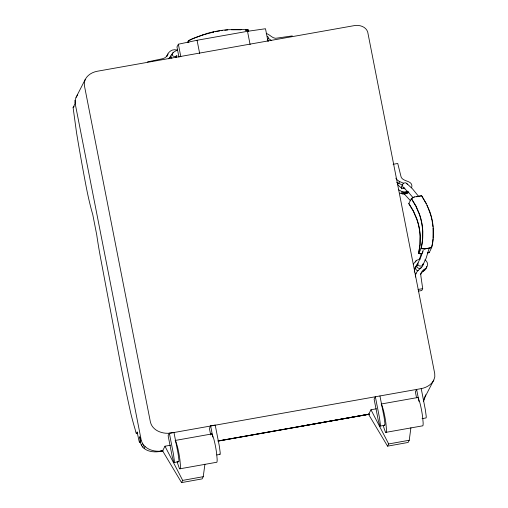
<?xml version="1.0" encoding="UTF-8"?>
<svg xmlns="http://www.w3.org/2000/svg" width="508" height="508" viewBox="0 0 508 508"><rect width="100%" height="100%" fill="white"/><g stroke="black" fill="none" stroke-linecap="round" stroke-linejoin="round"><path stroke-width="0.76" d="M433.108 237.731L433.07 227.952M170.402 445.237L164.979 446.215L162.598 450.856C154.261 452.507 143.275 449.078 141.173 439.915L75.171 103.505L75.101 100.413L76.067 97.346L85.281 79.381C87.592 74.867 92.405 72.142 97.269 71.253L354.216 25.635C359.385 24.638 366.077 26.613 367.728 32.137L434.727 373.628L434.804 376.873L433.788 380.092L423.685 399.58M414.268 272.148L415.08 267.83L417.341 264.058M432.549 242.754L433.045 238.811M432.479 243.319L431.603 247.714L424.39 248.996L421.094 248.596L422.497 239.96L422.669 231.28A61.97 60.827 27.1 0 0 419.335 214.3L415.881 206.261L411.302 198.691L414.344 196.952L421.564 195.669L426.307 203.537L429.889 211.88A64.503 63.309 27.1 0 1 433.349 229.502C433.407 237.363 433.476 245.853 429.05 252.692L427.609 252.946M162.598 450.856L181.559 482.6L202.114 478.892L203.244 476.688L204.921 464.179M376.403 408.788L370.98 409.765L368.598 414.414L387.56 446.157L408.115 442.449L409.238 440.245L410.915 427.736M411.721 187.503C413.468 179.584 401.72 182.55 400.818 175.838L397.751 163.474L393.109 164.3M426.656 266.484C426.682 270.593 421.684 271.101 420.338 274.441M421.176 253.892L418.541 253.575L419.945 244.939L420.116 236.258A61.97 60.827 27.1 0 0 416.782 219.278L413.334 211.239L408.75 203.67L411.423 198.45L414.344 196.952M418.541 253.575C422.872 246.939 422.859 238.69 422.789 231.045A61.97 60.827 27.1 0 0 419.462 214.065L416.008 206.026L411.423 198.45M423.253 250.05L420.973 256.718L417.83 263.366L418.04 264.947L419.627 266.046L421.665 266.027L422.967 264.903L426.129 258.197L429.216 248.145M422.967 264.903L423.005 263.843M425.59 394.837L424.58 398.056M139.954 442.303L140.03 441.973A7.169 0.838 79.9 0 0 139.649 436.753L140.818 440.62L139.833 442.443A7.169 0.838 79.9 0 1 139.059 441.065L137.084 431.857A12.383 1.448 79.9 0 1 136.1 433.146A7.131 0.832 79.9 0 1 135.223 429.673A80.531 9.423 79.9 0 1 130.861 413.677A259.982 30.429 79.9 0 1 120.98 366.255L100.368 256.864A67.532 7.906 79.9 0 1 96.73 234.842L92.748 214.528A51.492 6.026 79.9 0 1 85.903 185.287A260.687 30.512 79.9 0 1 76.537 132.696L73.095 107.556L75.171 103.505M171.888 58.268L171.006 57.461L170.967 55.842M176.238 56.534L175.717 57.588M424.771 398.374L423.526 401.257M169.704 58.528L170.301 57.309M166.764 56.547C167.78 52.076 172.237 48.476 176.936 50.102M419.519 259.055L421.297 253.873M85.281 79.381L84.315 82.448L84.385 85.541L150.387 421.951C152.489 431.114 163.474 434.55 171.806 432.899L421.208 388.62C426.314 387.687 431.362 384.829 433.788 380.092M176.079 57.258L176.549 56.134M166.98 55.924L167.951 54.026C167.157 56.744 164.446 58.426 161.785 58.896L147.447 61.932M267.964 41.294L265.5 28.74L247.51 31.312L197.066 40.265L178.371 44.209L176.968 46.952L178.994 57.29M187.623 42.227L188.436 40.64L193.002 38.487L207.461 33.325A109.779 107.753 27.1 0 1 227.851 29.705L243.294 29.553L248.368 29.997L248.641 31.382M245.351 29.985L248.368 29.997M163.131 450.863C155.778 452.685 146.088 452.584 141.503 445.503L142.532 443.49M142.653 447.078L143.662 445.116M144.107 448.469L145.066 446.595M169.355 433.203L168.116 435.616L172.244 456.66L173.749 462.134A6.953 0.813 79.9 0 0 174.365 460.934L173.482 454.254L169.355 433.203L173.939 432.391L178.067 453.441L178.949 460.115A6.953 0.813 79.9 0 1 178.333 461.321M181.559 482.6L182.689 480.397L203.244 476.688M209.696 427.685L210.623 425.882L215.208 425.063L219.335 446.113L220.218 452.787A6.953 0.813 79.9 0 1 219.602 453.993M398.723 183.471L399.694 181.578M401.212 193.669L402.184 191.77L404.393 192.107L407.721 191.541L406.749 193.434L405.67 193.764L402.298 193.904L399.86 193.015M402.298 193.904L403.269 192.011M403.422 194.005L404.393 192.107M404.552 193.954L405.524 192.062M405.67 193.764L406.641 191.872M406.749 193.434L407.765 192.976L408.413 191.713M421.564 195.669L424.199 200.209M415.461 262.001L416.109 260.737L417.03 260.14L420.23 259.112M422.307 253.054L422.999 251.701M424.39 248.996L431.724 247.479M414.515 268.815L416.547 265.189M423.507 271.164L424.478 269.265C428.288 267.621 428.714 261.747 424.84 259.912M424.478 269.265C422.046 270.51 420.313 273.298 420.878 276.06L422.707 288.646L421.735 290.544L418.643 291.09M387.56 446.157L388.684 443.954L409.238 440.245M416.255 266.535C414.915 268.027 415.912 270.739 418.02 270.65M76.067 97.346L77.641 94.971M417.189 264.719C415.277 267.138 419.189 269.659 421.176 267.818M417.83 263.366L418.122 262.903M415.233 274.745L416.128 273.533M168.713 58.864L171.818 54.439M169.386 58.395L170.847 56.337M415.576 267.087L417.576 265.138M176.949 55.353C176.022 56.833 173.749 56.706 172.529 55.664C170.104 52.603 176.606 51.225 177.749 49.403M413.309 264.096L416.109 260.737M267.468 39.63C268.757 38.951 268.853 36.862 267.265 36.506M73.095 107.556L74.181 106.648M172.098 54.185L172.422 53.969M407.765 192.976L408.8 192.291M402.831 185.141C401.364 185.668 400.666 187.712 401.86 188.862M192.227 39.027L188.316 40.875L188.589 42.259M192.805 38.754L197.587 36.779M172.777 53.029L173.342 52.794M197.523 36.805L202.413 35.058M202.362 35.071L213.811 32.004L212.344 32.302M160.014 451.415L162.636 450.78L160.141 451.168M298.45 426.745L369.246 414.128M416.389 196.806L417.83 196.545M419.278 196.291L420.719 196.037M427.73 252.711L429.177 252.451L427.857 252.292M418.065 289.471L422.707 288.646M211.792 433.953L175.108 440.468A13.906 1.626 79.9 0 1 175.685 441.287L177.146 445.541A14.726 1.721 79.9 0 1 179.895 459.569L180.454 465.588A13.906 1.626 79.9 0 1 179.216 468.001L177.756 463.747A14.726 1.721 79.9 0 1 177.127 461.264M381.108 404.025L417.792 397.51M217.97 440.957L369.17 414.115M218.027 441.02L369.221 414.179M218.484 441.046L368.935 414.357M174.034 462.547L178.619 461.734M216.833 454.946L219.888 454.406M380.035 426.104L384.62 425.285M422.065 418.636L425.888 417.963A6.953 0.813 79.9 0 0 426.218 416.344L425.336 409.67L421.208 388.62M179.788 468.82L216.471 462.305A13.906 1.626 79.9 0 0 217.138 459.08L216.579 453.06A14.726 1.721 79.9 0 0 213.83 439.026L212.369 434.772A13.906 1.626 79.9 0 0 211.379 434.099M385.788 432.378L422.472 425.863A13.906 1.626 79.9 0 0 423.132 422.637L422.58 416.617A14.726 1.721 79.9 0 0 419.824 402.584L418.363 398.329A13.906 1.626 79.9 0 0 417.379 397.656M217.443 31.274L219.646 30.931M221.107 30.709L222.587 30.48M292.271 35.916L277.749 38.005C272.853 39.605 270.262 34.474 266.217 33.465M224.784 30.251L227.762 29.94M405.003 188.455C401.745 189.109 399.091 186.315 397.3 183.94M231.419 29.731L241.059 29.712M232.899 29.648L240.976 29.705M245.396 29.985L248.247 30.239M421.215 248.361L424.51 248.755M421.957 253.733L418.662 253.333L420.065 244.704L420.237 236.017A61.97 60.827 27.1 0 0 416.909 219.037L413.455 211.004L408.87 203.429M404.565 188.004L402.838 186.95L402.349 184.976L403.377 183.236L405.327 182.753L406.578 183.305L412.547 188.919L418.802 196.609M403.657 183.305L398.97 181.261L396.621 179.387M402.679 185.204L396.704 182.334M402.184 191.77L398.297 189.598M268.237 38.297L271.278 40.354M267.265 40.195L268.478 41.015M403.32 187.452L408.292 192.132L412.953 197.568M404.152 193.846L410.521 200.787M406.578 183.305L407.391 184.417M424.529 200.793L426.187 203.771M395.853 178.156L396.196 178.791M370.98 409.765L388.684 443.954M164.979 446.215L182.689 480.397M141.503 445.503L140.157 441.897M426.923 205.334L427.812 207.22M428.111 207.848L430.301 213.836M381.679 404.844L383.14 409.099A14.726 1.721 79.9 0 1 385.896 423.126L386.448 429.146A13.906 1.626 79.9 0 1 385.216 431.559L383.756 427.298A14.726 1.721 79.9 0 1 383.28 425.469M430.479 214.414L430.892 215.748M75.006 101.968L75.482 103.676M431.101 216.414L431.952 220.085M418.96 401.371L416.624 389.433L415.385 391.846L416.547 397.777M379.94 395.948L384.067 416.992L384.95 423.672A6.953 0.813 79.9 0 1 384.334 424.879M247.51 31.312L250.114 44.602M197.066 40.265L199.676 53.556M188.436 40.64L188.843 42.71M178.371 44.209L180.835 56.763M210.623 425.882L212.814 437.051M209.385 428.288L210.693 434.962M75.101 100.413L75.419 102.051M432.124 220.815L432.956 226.663M415.468 277.019C414.528 272.351 419.595 269.5 422.212 266.643L422.929 264.973A2.108 2.07 27.1 0 0 422.891 264.617M375.355 396.761L374.117 399.174L378.244 420.218L379.749 425.691A6.953 0.813 79.9 0 0 380.365 424.485L379.482 417.811L375.355 396.761M216.713 31.42L215.259 31.712L216.713 31.42"/></g></svg>
